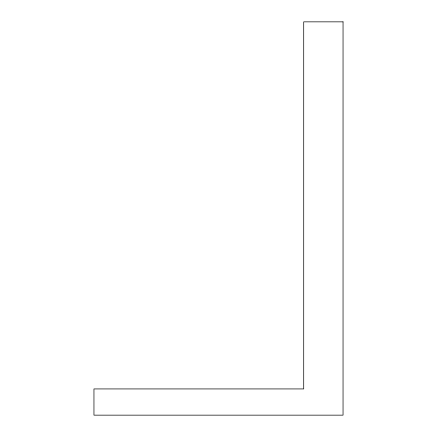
<?xml version="1.0" encoding="UTF-8"?>
<svg xmlns="http://www.w3.org/2000/svg" width="437" height="437" viewBox="0 0 437 437"><rect width="100%" height="100%" fill="white"/><g stroke="black" fill="none" stroke-linecap="round" stroke-linejoin="round"><path stroke-width="0.66" d="M343.045 21.85L303.715 21.85L303.715 388.93L93.955 388.93L93.955 415.15L343.045 415.15L343.045 21.85"/></g></svg>
